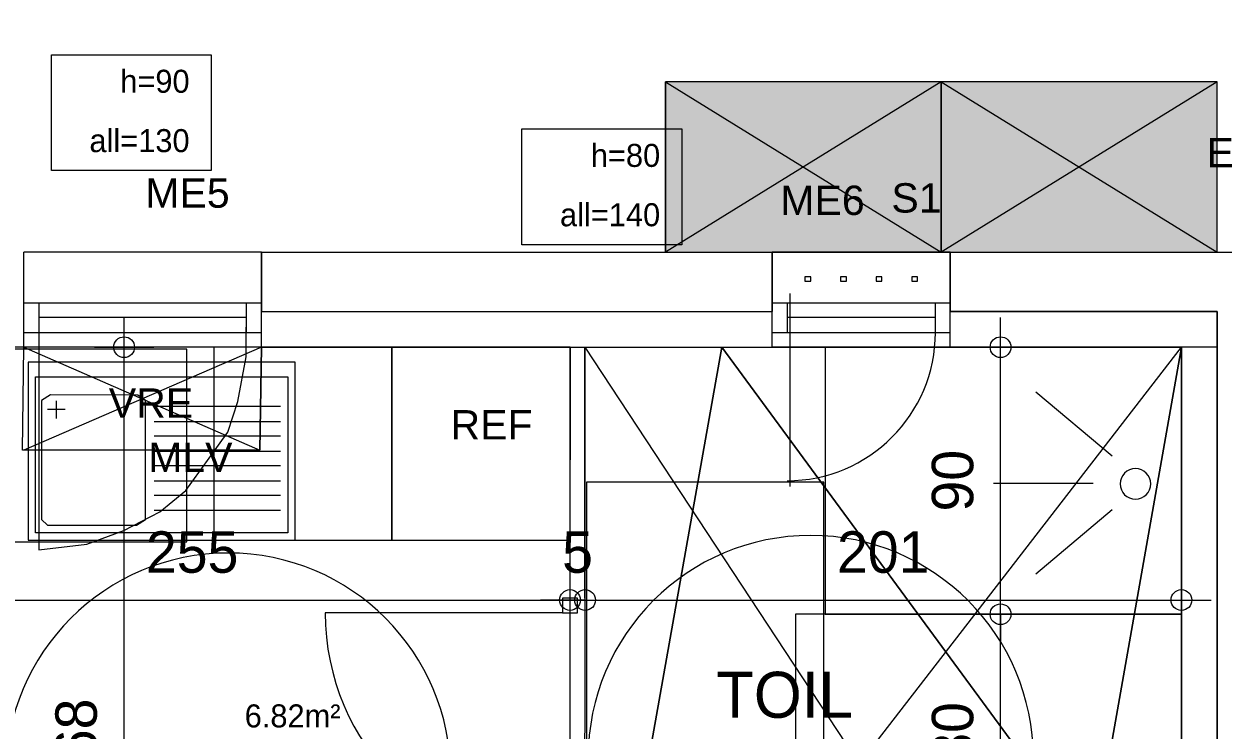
# Model space of a CAD drawing. Header units: metres. Extents: x -30.4 to 29.6, y -50.6 to 0.4.
# Drawn here: x -20.059 to -16.015, y -22.225 to -19.846 of the extents above; entities that cross this region are included whole.
import ezdxf
from ezdxf.enums import TextEntityAlignment as Align
from ezdxf.lldxf.tags import DXFTag

# ---------------------------------------------------------------- set-up
doc = ezdxf.new("R2010")
doc.units = ezdxf.units.M
doc.header["$MEASUREMENT"] = 0
for name, color, linetype in [('Calque commun', 7, 'Continuous'), ('Calque90', 7, 'Continuous'), ('Textes', 7, 'Continuous')]:
    doc.layers.add(name, color=color, linetype=linetype)
doc.styles.add('Arial4', font='arial.ttf', dxfattribs={"height": 0.098961})
doc.styles.add('Century Gothic', font='GOTHIC.TTF', dxfattribs={"height": 0.139636})
doc.styles.add('Century Gothic15', font='GOTHIC.TTF', dxfattribs={"height": 0.155151})
doc.styles.add('Century Gothic7', font='GOTHIC.TTF', dxfattribs={"height": 0.077575})
tags = doc.linetypes.add('DOT2', pattern=[0.125, 0, -0.125]).pattern_tags.tags
tags[6:7] = [DXFTag(74, 4), DXFTag(75, 0), DXFTag(340, '0'), DXFTag(46, 1.0), DXFTag(50, 0.0), DXFTag(44, 0.0), DXFTag(45, 0.0)]
tags[4:5] = [DXFTag(74, 4), DXFTag(75, 0), DXFTag(340, '0'), DXFTag(46, 1.0), DXFTag(50, 0.0), DXFTag(44, 0.0), DXFTag(45, 0.0)]
tags = doc.linetypes.add('HIDDEN', pattern=[0.375, 0.25, -0.125]).pattern_tags.tags
tags[6:7] = [DXFTag(74, 4), DXFTag(75, 0), DXFTag(340, '0'), DXFTag(46, 1.0), DXFTag(50, 0.0), DXFTag(44, 0.0), DXFTag(45, 0.0)]
tags[4:5] = [DXFTag(74, 4), DXFTag(75, 0), DXFTag(340, '0'), DXFTag(46, 1.0), DXFTag(50, 0.0), DXFTag(44, 0.0), DXFTag(45, 0.0)]
tags = doc.linetypes.add('HIDDEN2', pattern=[0.1875, 0.125, -0.0625]).pattern_tags.tags
tags[6:7] = [DXFTag(74, 4), DXFTag(75, 0), DXFTag(340, '0'), DXFTag(46, 1.0), DXFTag(50, 0.0), DXFTag(44, 0.0), DXFTag(45, 0.0)]
tags[4:5] = [DXFTag(74, 4), DXFTag(75, 0), DXFTag(340, '0'), DXFTag(46, 1.0), DXFTag(50, 0.0), DXFTag(44, 0.0), DXFTag(45, 0.0)]

# ---------------------------------------------------------------- blocks, each defined once
blk = doc.blocks.new('Block25442')
at = {"layer": 'Calque commun', "color": 7, "linetype": 'Continuous', "lineweight": 18}
for p, q in [((-16.0388, -20.6153), (-15.8388, -20.6153)), ((-16.0388, -20.8153), (-16.0388, -20.8153))]:
    blk.add_line(p, q, dxfattribs=at)
at = {"layer": 'Calque commun', "color": 7, "linetype": 'Continuous', "lineweight": 9}
blk.add_line((-16.0388, -20.9353), (-16.1588, -20.9353), dxfattribs=at)
blk = doc.blocks.new('Block25478')
at = {"layer": 'Calque commun', "color": 7, "linetype": 'Continuous', "lineweight": 9}
for p, q in [((-16.0388, -20.8153), (-16.0388, -29.4153)), ((-16.1588, -20.9353), (-16.1588, -29.2952))]:
    blk.add_line(p, q, dxfattribs=at)
blk = doc.blocks.new('Block29659')
at = {"layer": 'Calque commun', "color": 7, "linetype": 'Continuous', "lineweight": 18}
for p, q in [((-19.2588, -20.6153), (-17.5378, -20.6153)), ((-16.9378, -20.6153), (-15.8388, -20.6153))]:
    blk.add_line(p, q, dxfattribs=at)
at = {"layer": 'Calque commun', "color": 7, "linetype": 'Continuous', "lineweight": 9}
for p, q in [((-19.2588, -20.8153), (-17.5378, -20.8153)), ((-16.9378, -20.8153), (-16.0388, -20.8153)), ((-19.2588, -20.9353), (-17.5378, -20.9353)), ((-16.9378, -20.9353), (-16.1588, -20.9353))]:
    blk.add_line(p, q, dxfattribs=at)
blk = doc.blocks.new('@PRES_1_$$_1-7')
at = {"layer": 'Calque commun', "color": 5, "linetype": 'Continuous', "lineweight": 9}
for p, q in [((0, 0.32), (0.8, 0.32)), ((0.8, 0.15), (0, 0.15)), ((0.05, 0.05), (0.05, 0.15)), ((0.75, 0.15), (0.75, 0.05)), ((0.05, 0.1), (0.75, 0.1)), ((0.8, 0.05), (0, 0.05)), ((0, 0), (0.8, 0))]:
    blk.add_line(p, q, dxfattribs=at)
blk = doc.blocks.new('@PRES_1_$$_1-8')
at = {"layer": 'Calque commun', "color": 7, "linetype": 'Continuous', "lineweight": 9}
blk.add_line((0, 0), (0, 0.32), dxfattribs=at)
blk = doc.blocks.new('@PRES_1_$$_1-9')
at = {"layer": 'Calque commun', "color": 7, "linetype": 'Continuous', "lineweight": 9}
blk.add_line((0, 0), (0, 0.32), dxfattribs=at)
blk = doc.blocks.new('INTER_2D_COMB3')
at = {"layer": 'Calque commun', "color": 0, "linetype": 'ByBlock', "lineweight": -2}
for name in ['@PRES_1_$$_1-7', '@PRES_1_$$_1-8']:
    blk.add_blockref(name, (0, 0), dxfattribs=at)
at = {"layer": 'Calque commun', "color": 0, "linetype": 'ByBlock', "lineweight": -2, "extrusion": (0, 0, -1), "xscale": -1, "yscale": -1, "zscale": -1, "rotation": -180}
blk.add_blockref('@PRES_1_$$_1-9', (-0.8, 0), dxfattribs=at)
blk = doc.blocks.new('PLACED_COMB3')
at = {"layer": 'Calque commun', "color": 0, "linetype": 'ByBlock', "lineweight": -2}
blk.add_blockref('INTER_2D_COMB3', (0, 0), dxfattribs=at)
blk = doc.blocks.new('@PRES_1_$$_1-13')
at = {"layer": 'Calque commun', "color": 5, "linetype": 'Continuous', "lineweight": 9}
for p, q in [((0, 0.32), (0.6, 0.32)), ((0.6, 0.15), (0, 0.15)), ((0.05, 0.05), (0.05, 0.15)), ((0.55, 0.15), (0.55, 0.05)), ((0.05, 0.1), (0.55, 0.1)), ((0.6, 0.05), (0, 0.05)), ((0, 0), (0.6, 0))]:
    blk.add_line(p, q, dxfattribs=at)
blk = doc.blocks.new('@PRES_1_$$_1-14')
at = {"layer": 'Calque commun', "color": 7, "linetype": 'Continuous', "lineweight": 9}
blk.add_line((0, 0), (0, 0.32), dxfattribs=at)
blk = doc.blocks.new('@PRES_1_$$_1-15')
at = {"layer": 'Calque commun', "color": 7, "linetype": 'Continuous', "lineweight": 9}
blk.add_line((0, 0), (0, 0.32), dxfattribs=at)
blk = doc.blocks.new('INTER_2D_COMB5')
at = {"layer": 'Calque commun', "color": 0, "linetype": 'ByBlock', "lineweight": -2}
for name in ['@PRES_1_$$_1-13', '@PRES_1_$$_1-14']:
    blk.add_blockref(name, (0, 0), dxfattribs=at)
at = {"layer": 'Calque commun', "color": 0, "linetype": 'ByBlock', "lineweight": -2, "extrusion": (0, 0, -1), "xscale": -1, "yscale": -1, "zscale": -1, "rotation": -180}
blk.add_blockref('@PRES_1_$$_1-15', (-0.6, 0), dxfattribs=at)
blk = doc.blocks.new('PLACED_COMB5')
at = {"layer": 'Calque commun', "color": 0, "linetype": 'ByBlock', "lineweight": -2}
blk.add_blockref('INTER_2D_COMB5', (0, 0), dxfattribs=at)
blk = doc.blocks.new('@PRES_1_$$_1-109')
at = {"layer": 'Calque commun', "color": 5, "linetype": 'Continuous', "lineweight": 9}
blk.add_line((0.05, 0.05), (0.05, 0.85), dxfattribs=at)
at = {"layer": 'Calque commun', "color": 5, "linetype": 'Continuous', "lineweight": 9, "extrusion": (0, 0, -1)}
blk.add_arc((-0.05, 0.05), 0.8, 90, 180, dxfattribs=at)
at = {"layer": 'Calque commun', "color": 5, "linetype": 'Continuous', "lineweight": 9}
mesh = blk.add_polyface(dxfattribs=at)
corners = [(0, 0), (0, 0.05), (0.05, 0.05), (0.05, 0)]
mesh.append_faces([[corners[k] for k in face] for face in [(0, 1, 2, 3)]], dxfattribs={"color": 5})
mesh = blk.add_polyface(dxfattribs=at)
corners = [(0.85, 0), (0.85, 0.05), (0.9, 0.05), (0.9, 0)]
mesh.append_faces([[corners[k] for k in face] for face in [(0, 1, 2, 3)]], dxfattribs={"color": 5})
blk = doc.blocks.new('@PRES_1_$$_1-110')
at = {"layer": 'Calque commun', "color": 0, "linetype": 'ByBlock', "lineweight": -2}
blk.add_line((0, 0), (0, 0.05), dxfattribs=at)
blk = doc.blocks.new('@PRES_1_$$_1-111')
at = {"layer": 'Calque commun', "color": 0, "linetype": 'ByBlock', "lineweight": -2}
blk.add_line((0, 0), (0, 0.05), dxfattribs=at)
blk = doc.blocks.new('INTER_2D_COMB37')
at = {"layer": 'Calque commun', "color": 0, "linetype": 'ByBlock', "lineweight": -2}
blk.add_blockref('@PRES_1_$$_1-109', (0, 0), dxfattribs=at)
at = {"layer": 'Calque commun', "color": 15, "linetype": 'Continuous', "lineweight": 18}
blk.add_blockref('@PRES_1_$$_1-110', (0, 0), dxfattribs=at)
at = {"layer": 'Calque commun', "color": 15, "linetype": 'Continuous', "lineweight": 18, "extrusion": (0, 0, -1), "xscale": -1, "yscale": -1, "zscale": -1, "rotation": -180}
blk.add_blockref('@PRES_1_$$_1-111', (-0.9, 0), dxfattribs=at)
blk = doc.blocks.new('PLACED_COMB37')
at = {"layer": 'Calque commun', "color": 0, "linetype": 'ByBlock', "lineweight": -2}
blk.add_blockref('INTER_2D_COMB37', (0, 0), dxfattribs=at)
blk = doc.blocks.new('_15')
at = {"layer": 'Calque90', "color": 6, "linetype": 'ByBlock', "lineweight": 9}
for p, q in [((0.9, 0.6), (0, 0.6)), ((0, 0.6), (0, 0)), ((0.9, 0), (0.9, 0.6)), ((0.025, 0.025), (0.025, 0.55)), ((0.025, 0.55), (0.875, 0.55)), ((0.875, 0.55), (0.875, 0.025)), ((0.075, 0.49), (0.045, 0.47)), ((0.37, 0.4888), (0.075, 0.49)), ((0.395, 0.47), (0.37, 0.4888)), ((0.045, 0.47), (0.045, 0.07)), ((0.095, 0.4099), (0.095, 0.4699)), ((0.395, 0.07), (0.395, 0.47)), ((0.85, 0.45), (0.425, 0.45)), ((0.125, 0.4398), (0.065, 0.44)), ((0.425, 0.4), (0.85, 0.4)), ((0.85, 0.35), (0.425, 0.35)), ((0.425, 0.3), (0.85, 0.3)), ((0.85, 0.25), (0.425, 0.25)), ((0.425, 0.2), (0.85, 0.2)), ((0.85, 0.15), (0.425, 0.15)), ((0.85, 0.1), (0.425, 0.1)), ((0.045, 0.07), (0.065, 0.05)), ((0.045, 0.07), (0.065, 0.05)), ((0.065, 0.05), (0.365, 0.05)), ((0.365, 0.05), (0.395, 0.07)), ((0, 0), (0.9, 0)), ((0.875, 0.025), (0.025, 0.025))]:
    blk.add_line(p, q, dxfattribs=at)
blk = doc.blocks.new('douche90x120')
at = {"layer": 'Calque commun', "color": 7, "linetype": 'Continuous', "lineweight": 9}
for p, q in [((-0.491, -0.1501), (-0.2333, -0.3664)), ((-0.6334, -0.4582), (-0.2969, -0.4582)), ((-0.491, -0.7635), (-0.2333, -0.5472))]:
    blk.add_line(p, q, dxfattribs=at)
blk.add_arc((-0.1549, -0.4608), 0.0514, 90, 89.9994, dxfattribs=at)
mesh = blk.add_polyface(dxfattribs=at)
corners = [(-1.2, -0.9), (0, -0.9), (0, 0), (-1.2, 0)]
mesh.append_faces([[corners[k] for k in face] for face in [(0, 1, 2, 3)]], dxfattribs={"color": 7})
blk = doc.blocks.new('80x130')
at = {"layer": 'Calque commun', "color": 7, "linetype": 'HIDDEN', "lineweight": 9}
mesh = blk.add_polyface(dxfattribs=at)
corners = [(0, 0), (0, 1.3), (0.8, 1.3), (0.8, 0)]
mesh.append_faces([[corners[k] for k in face] for face in [(0, 1, 2, 3)]], dxfattribs={"color": 7})
blk = doc.blocks.new('XMODULE1PG24')
at = {"layer": 'Calque commun', "color": 5, "linetype": 'Continuous', "lineweight": 9}
blk.add_arc((0, 0), 0.5, 0, 359.99941, dxfattribs=at)
blk = doc.blocks.new('DimLine53444')
at = {"layer": 'Calque commun', "color": 5, "linetype": 'Continuous', "lineweight": 9}
for p, q in [((9.3189, -15.9912), (9.3189, -15.8912)), ((9.2189, -15.9912), (9.4189, -15.9912)), ((9.3189, -18.6713), (9.3189, -15.9912))]:
    blk.add_line(p, q, dxfattribs=at)
at = {"layer": 'Calque commun', "color": 5, "linetype": 'Continuous', "lineweight": 9, "extrusion": (0, 0, -1), "xscale": 0.07000000029802322, "yscale": 0.07000000029802322, "zscale": 0.07000000029802322, "rotation": 90}
blk.add_blockref('XMODULE1PG24', (-9.3189, -15.9912), dxfattribs=at)
at = {"layer": 'Calque commun', "color": 5, "linetype": 'Continuous', "lineweight": 9, "style": 'Century Gothic'}
blk.add_text('268', height=0.13964, rotation=90, dxfattribs=at).set_placement((9.2689, -17.3312), align=Align.BOTTOM_CENTER)
blk = doc.blocks.new('XMODULE1PG25')
at = {"layer": 'Calque commun', "color": 5, "linetype": 'Continuous', "lineweight": 9}
blk.add_arc((0, 0), 0.5, 0, 359.99941, dxfattribs=at)
blk = doc.blocks.new('XMODULE1PG26')
at = {"layer": 'Calque commun', "color": 5, "linetype": 'Continuous', "lineweight": 9}
blk.add_arc((0, 0), 0.5, 0, 359.99941, dxfattribs=at)
blk = doc.blocks.new('DimLine53452')
at = {"layer": 'Calque commun', "color": 5, "linetype": 'Continuous', "lineweight": 9}
for p, q in [((10.8722, -16.9433), (10.8722, -16.7433)), ((12.8815, -16.9433), (12.8815, -16.7433)), ((10.8722, -16.8433), (10.7722, -16.8433)), ((10.8722, -16.8433), (12.8815, -16.8433)), ((12.8815, -16.8433), (12.9815, -16.8433))]:
    blk.add_line(p, q, dxfattribs=at)
at = {"layer": 'Calque commun', "color": 5, "linetype": 'Continuous', "lineweight": 9, "extrusion": (0, 0, -1), "xscale": 0.07000000029802322, "yscale": 0.07000000029802322, "zscale": 0.07000000029802322}
for name, p in [('XMODULE1PG25', (-10.8722, -16.8433)), ('XMODULE1PG26', (-12.8815, -16.8433))]:
    blk.add_blockref(name, p, dxfattribs=at)
at = {"layer": 'Calque commun', "color": 5, "linetype": 'Continuous', "lineweight": 9, "style": 'Century Gothic'}
blk.add_text('201', height=0.13964, dxfattribs=at).set_placement((11.8769, -16.7933), align=Align.BOTTOM_CENTER)
blk = doc.blocks.new('XMODULE1PG27')
at = {"layer": 'Calque commun', "color": 5, "linetype": 'Continuous', "lineweight": 9}
blk.add_arc((0, 0), 0.5, 0, 359.99941, dxfattribs=at)
blk = doc.blocks.new('XMODULE1PG28')
at = {"layer": 'Calque commun', "color": 5, "linetype": 'Continuous', "lineweight": 9}
blk.add_arc((0, 0), 0.5, 0, 359.99941, dxfattribs=at)
blk = doc.blocks.new('DimLine53460')
at = {"layer": 'Calque commun', "color": 5, "linetype": 'Continuous', "lineweight": 9}
for p, q in [((10.8215, -16.9433), (10.8215, -16.7433)), ((10.8722, -16.9433), (10.8722, -16.7433)), ((10.8215, -16.8433), (10.7215, -16.8433)), ((10.8215, -16.8433), (10.8722, -16.8433)), ((10.8722, -16.8433), (10.9722, -16.8433))]:
    blk.add_line(p, q, dxfattribs=at)
at = {"layer": 'Calque commun', "color": 5, "linetype": 'Continuous', "lineweight": 9, "extrusion": (0, 0, -1), "xscale": 0.07000000029802322, "yscale": 0.07000000029802322, "zscale": 0.07000000029802322}
for name, p in [('XMODULE1PG27', (-10.8215, -16.8433)), ('XMODULE1PG28', (-10.8722, -16.8433))]:
    blk.add_blockref(name, p, dxfattribs=at)
at = {"layer": 'Calque commun', "color": 5, "linetype": 'Continuous', "lineweight": 9, "style": 'Century Gothic'}
blk.add_text('5', height=0.1396, dxfattribs=at).set_placement((10.8469, -16.7933), align=Align.BOTTOM_CENTER)
blk = doc.blocks.new('XMODULE1PG29')
at = {"layer": 'Calque commun', "color": 5, "linetype": 'Continuous', "lineweight": 9}
blk.add_arc((0, 0), 0.5, 0, 359.99941, dxfattribs=at)
blk = doc.blocks.new('XMODULE1PG30')
at = {"layer": 'Calque commun', "color": 5, "linetype": 'Continuous', "lineweight": 9}
blk.add_arc((0, 0), 0.5, 0, 359.99941, dxfattribs=at)
blk = doc.blocks.new('DimLine53468')
at = {"layer": 'Calque commun', "color": 5, "linetype": 'Continuous', "lineweight": 9}
for p, q in [((8.2748, -16.9433), (8.2748, -16.7433)), ((10.8215, -16.9433), (10.8215, -16.7433)), ((8.2748, -16.8433), (8.1748, -16.8433)), ((8.2748, -16.8433), (10.8215, -16.8433)), ((10.8215, -16.8433), (10.9215, -16.8433))]:
    blk.add_line(p, q, dxfattribs=at)
at = {"layer": 'Calque commun', "color": 5, "linetype": 'Continuous', "lineweight": 9, "extrusion": (0, 0, -1), "xscale": 0.07000000029802322, "yscale": 0.07000000029802322, "zscale": 0.07000000029802322}
for name, p in [('XMODULE1PG29', (-8.2748, -16.8433)), ('XMODULE1PG30', (-10.8215, -16.8433))]:
    blk.add_blockref(name, p, dxfattribs=at)
at = {"layer": 'Calque commun', "color": 5, "linetype": 'Continuous', "lineweight": 9, "style": 'Century Gothic'}
blk.add_text('255', height=0.13964, dxfattribs=at).set_placement((9.5482, -16.7933), align=Align.BOTTOM_CENTER)
blk = doc.blocks.new('XMODULE1PG35')
at = {"layer": 'Calque commun', "color": 5, "linetype": 'Continuous', "lineweight": 9}
blk.add_arc((0, 0), 0.5, 0, 359.99941, dxfattribs=at)
blk = doc.blocks.new('XMODULE1PG36')
at = {"layer": 'Calque commun', "color": 5, "linetype": 'Continuous', "lineweight": 9}
blk.add_arc((0, 0), 0.5, 0, 359.99941, dxfattribs=at)
blk = doc.blocks.new('DimLine53492')
at = {"layer": 'Calque commun', "color": 5, "linetype": 'Continuous', "lineweight": 9}
for p, q in [((12.272, -16.8912), (12.272, -16.7912)), ((12.372, -16.8912), (12.172, -16.8912)), ((12.272, -17.6912), (12.272, -16.8912)), ((12.372, -17.6912), (12.172, -17.6912)), ((12.272, -17.6912), (12.272, -17.7912))]:
    blk.add_line(p, q, dxfattribs=at)
at = {"layer": 'Calque commun', "color": 5, "linetype": 'Continuous', "lineweight": 9, "extrusion": (0, 0, -1), "xscale": 0.07000000029802322, "yscale": 0.07000000029802322, "zscale": 0.07000000029802322, "rotation": 90}
for name, p in [('XMODULE1PG36', (-12.272, -16.8912)), ('XMODULE1PG35', (-12.272, -17.6912))]:
    blk.add_blockref(name, p, dxfattribs=at)
at = {"layer": 'Calque commun', "color": 5, "linetype": 'Continuous', "lineweight": 9, "style": 'Century Gothic'}
blk.add_text('80', height=0.13964, rotation=90, dxfattribs=at).set_placement((12.222, -17.2912), align=Align.BOTTOM_CENTER)
blk = doc.blocks.new('XMODULE1PG37')
at = {"layer": 'Calque commun', "color": 5, "linetype": 'Continuous', "lineweight": 9}
blk.add_arc((0, 0), 0.5, 0, 359.99941, dxfattribs=at)
blk = doc.blocks.new('XMODULE1PG38')
at = {"layer": 'Calque commun', "color": 5, "linetype": 'Continuous', "lineweight": 9}
blk.add_arc((0, 0), 0.5, 0, 359.99941, dxfattribs=at)
blk = doc.blocks.new('DimLine53500')
at = {"layer": 'Calque commun', "color": 5, "linetype": 'Continuous', "lineweight": 9}
for p, q in [((12.272, -15.9912), (12.272, -15.8912)), ((12.372, -15.9912), (12.172, -15.9912)), ((12.272, -16.8912), (12.272, -15.9912)), ((12.372, -16.8912), (12.172, -16.8912)), ((12.272, -16.8912), (12.272, -16.9912))]:
    blk.add_line(p, q, dxfattribs=at)
at = {"layer": 'Calque commun', "color": 5, "linetype": 'Continuous', "lineweight": 9, "extrusion": (0, 0, -1), "xscale": 0.07000000029802322, "yscale": 0.07000000029802322, "zscale": 0.07000000029802322, "rotation": 90}
for name, p in [('XMODULE1PG38', (-12.272, -15.9912)), ('XMODULE1PG37', (-12.272, -16.8912))]:
    blk.add_blockref(name, p, dxfattribs=at)
at = {"layer": 'Calque commun', "color": 5, "linetype": 'Continuous', "lineweight": 9, "style": 'Century Gothic'}
blk.add_text('90', height=0.13964, rotation=90, dxfattribs=at).set_placement((12.222, -16.4412), align=Align.BOTTOM_CENTER)
blk = doc.blocks.new('60x65')
at = {"layer": 'Calque commun', "color": 7, "linetype": 'HIDDEN', "lineweight": 9}
mesh = blk.add_polyface(dxfattribs=at)
corners = [(0, 0.6), (0.65, 0.6), (0.65, 0), (0, 0)]
mesh.append_faces([[corners[k] for k in face] for face in [(0, 1, 2, 3)]], dxfattribs={"color": 7})
blk = doc.blocks.new('XMODULE1PG73')
at = {"layer": 'Calque commun', "color": 15, "linetype": 'Continuous', "lineweight": 18}
for p, q in [((10.8215, -15.9912), (10.8715, -15.9912)), ((10.8215, -16.8365), (10.8215, -15.9912)), ((10.8715, -16.8365), (10.8715, -15.9912))]:
    blk.add_line(p, q, dxfattribs=at)
at = {"layer": 'Calque commun', "color": 7, "linetype": 'Continuous', "lineweight": 9}
blk.add_line((10.8215, -15.9912), (10.8215, -16.3712), dxfattribs=at)
at = {"layer": 'Calque commun', "color": 9, "linetype": 'HIDDEN2', "lineweight": 9}
for p, q in [((10.8715, -18.5912), (12.8815, -15.9912)), ((10.8715, -15.9912), (12.5815, -18.5893))]:
    blk.add_line(p, q, dxfattribs=at)
at = {"layer": 'Calque commun', "color": 7, "linetype": 'HIDDEN', "lineweight": 9}
for centre in [(11.6324, -17.3757), (9.6696, -17.4349)]:
    blk.add_arc(centre, 0.75, 270, 269.9994, dxfattribs=at)
at = {"layer": 'Calque commun', "color": 5, "linetype": 'Continuous', "lineweight": 9}
for name in ['DimLine53444', 'DimLine53500', 'DimLine53468', 'DimLine53460', 'DimLine53452', 'DimLine53492']:
    blk.add_blockref(name, (0, 0), dxfattribs=at)
at = {"layer": 'Calque commun', "color": 0, "linetype": 'ByBlock', "lineweight": -2, "extrusion": (0, 0, -1), "xscale": -1, "yscale": -1, "zscale": -1}
for name, p, rotation in [('60x65', (-8.9307, -16.6475), -90), ('60x65', (-9.6215, -16.6412), -90), ('60x65', (-10.2215, -16.6412), -90), ('PLACED_COMB37', (-10.8465, -16.8365), 90.00000000000001)]:
    blk.add_blockref(name, p, dxfattribs=dict(at, rotation=rotation))
at = {"layer": 'Calque commun', "color": 0, "linetype": 'ByBlock', "lineweight": -2, "xscale": -1, "yscale": -1, "zscale": -1, "rotation": -180}
blk.add_blockref('douche90x120', (12.8815, -15.9912), dxfattribs=at)
at = {"layer": 'Calque commun', "color": 0, "linetype": 'DOT2', "lineweight": -2, "xscale": -1, "yscale": -1, "zscale": -1, "rotation": -180}
blk.add_blockref('_15', (8.9957, -16.6414), dxfattribs=at)
at = {"layer": 'Calque commun', "color": 0, "linetype": 'ByBlock', "lineweight": -2, "extrusion": (0, 0, -1)}
blk.add_blockref('80x130', (-11.6767, -17.746), dxfattribs=at)
at = {"layer": 'Calque commun', "color": 0, "linetype": 'ByBlock', "lineweight": -2, "extrusion": (0, 0, -1), "rotation": 90}
blk.add_blockref('80x130', (-11.5815, -17.6912), dxfattribs=at)
at = {"layer": 'Calque commun', "color": 9, "linetype": 'ByBlock', "lineweight": -2, "style": 'Century Gothic7'}
blk.add_text('6.82m²', height=0.07758, dxfattribs=at).set_placement((9.7252, -17.195), align=Align.TOP_LEFT)
at = {"layer": 'Textes', "color": 5, "linetype": 'ByBlock', "lineweight": -2, "style": 'Arial4'}
for s, p in [('REF', (10.6952, -16.332)), ('MLV', (9.6842, -16.4414))]:
    blk.add_text(s, height=0.09896, dxfattribs=at).set_placement(p, align=Align.BOTTOM_RIGHT)
at = {"layer": 'Textes', "color": 5, "linetype": 'ByBlock', "lineweight": -2, "style": 'Century Gothic15'}
blk.add_text('TOIL', height=0.15515, dxfattribs=at).set_placement((11.3141, -17.0851), align=Align.TOP_LEFT)
at = {"layer": 'Calque commun', "color": 9, "linetype": 'Continuous', "lineweight": 9}
mesh = blk.add_polyface(dxfattribs=at)
corners = [(10.8215, -18.6712), (10.8215, -15.9912), (8.2716, -15.9912), (8.2816, -18.6712)]
mesh.append_faces([[corners[k] for k in face] for face in [(0, 1, 2, 3)]], dxfattribs={"color": 9})
mesh = blk.add_polyface(dxfattribs=at)
corners = [(12.8815, -15.9912), (12.8815, -17.6912), (12.5815, -17.6912), (10.8715, -18.5912), (11.3326, -15.9912), (12.5815, -18.5893), (10.8726, -15.9912)]
mesh.append_faces([[corners[k] for k in face] for face in [(3, 2, 5)]], dxfattribs={"vtx0": -1, "color": 9})
mesh.append_faces([[corners[k] for k in face] for face in [(0, 2, 4)]], dxfattribs={"vtx0": -1, "vtx1": -1, "color": 9})
mesh.append_faces([[corners[k] for k in face] for face in [(3, 4, 2)]], dxfattribs={"vtx0": -1, "vtx1": -1, "vtx2": -1, "color": 9})
mesh.append_faces([[corners[k] for k in face] for face in [(6, 4, 3)]], dxfattribs={"vtx1": -1, "color": 9})
mesh.append_faces([[corners[k] for k in face] for face in [(0, 1, 2)]], dxfattribs={"vtx2": -1, "color": 9})
mesh = blk.add_polyface(dxfattribs=at)
corners = [(8.2215, -16.2714), (8.2215, -18.6712), (6.9215, -16.2714), (7.2216, -19.6158), (6.8815, -24.3512), (6.8815, -19.6158), (10.5815, -20.5513), (7.2216, -19.0635), (10.8615, -20.6013), (12.8815, -24.3512), (10.8615, -19.5712), (10.5815, -19.6512), (11.7015, -18.6712), (11.7015, -19.5712), (12.8815, -20.6013), (10.8615, -20.5513), (10.8615, -19.6512), (6.9215, -19.0635)]
mesh.append_faces([[corners[k] for k in face] for face in [(3, 4, 5)]], dxfattribs={"vtx0": -1, "color": 9})
mesh.append_faces([[corners[k] for k in face] for face in [(4, 6, 9)]], dxfattribs={"vtx0": -1, "vtx1": -1, "color": 9})
mesh.append_faces([[corners[k] for k in face] for face in [(3, 1, 6), (6, 8, 9), (10, 11, 12), (1, 7, 2), (3, 6, 4)]], dxfattribs={"vtx0": -1, "vtx1": -1, "vtx2": -1, "color": 9})
mesh.append_faces([[corners[k] for k in face] for face in [(1, 11, 6)]], dxfattribs={"vtx0": -1, "vtx2": -1, "color": 9})
mesh.append_faces([[corners[k] for k in face] for face in [(0, 1, 2), (13, 10, 12)]], dxfattribs={"vtx1": -1, "color": 9})
mesh.append_faces([[corners[k] for k in face] for face in [(3, 7, 1), (1, 12, 11)]], dxfattribs={"vtx1": -1, "vtx2": -1, "color": 9})
mesh.append_faces([[corners[k] for k in face] for face in [(8, 14, 9), (6, 15, 8), (10, 16, 11), (7, 17, 2)]], dxfattribs={"vtx2": -1, "color": 9})

msp = doc.modelspace()

# ---------------------------------------------------------------- linework, layer by layer
at = {"layer": 'Calque commun', "color": 12, "linetype": 'Continuous', "lineweight": 18}
for p, q in [((-19.2588, -20.6153), (-19.2588, -20.8153)), ((-19.2588, -20.8153), (-17.5378, -20.8157)), ((-17.5378, -20.8157), (-17.5378, -20.8155)), ((-16.9378, -20.8153), (-16.9378, -20.815)), ((-16.0388, -20.8155), (-16.9378, -20.8153)), ((-16.0388, -21.5318), (-16.0388, -20.8155)), ((-16.0388, -21.5318), (-16.0388, -21.5318)), ((-16.0388, -29.4155), (-16.0388, -22.1318)), ((-16.0388, -22.1318), (-16.0388, -22.1318))]:
    msp.add_line(p, q, dxfattribs=at)
at = {"layer": 'Calque commun', "color": 7, "linetype": 'Continuous', "lineweight": 18}
for p, q in [((-17.5378, -20.6153), (-17.5378, -20.8155)), ((-16.9378, -20.8153), (-16.9378, -20.6153)), ((-16.9378, -20.6153), (-16.9378, -20.8153)), ((-16.9378, -20.8153), (-16.9378, -20.8153)), ((-16.0388, -22.1318), (-16.0388, -20.8155))]:
    msp.add_line(p, q, dxfattribs=at)
at = {"layer": 'Calque commun', "color": 7, "linetype": 'HIDDEN2', "lineweight": 9}
msp.add_line((-17.4789, -20.7548), (-17.4789, -21.4048), dxfattribs=at)
at = {"layer": 'Calque commun', "color": 7, "linetype": 'Continuous', "lineweight": 9}
msp.add_line((-17.3288, -20.9353), (-16.1588, -20.9353), dxfattribs=at)
at = {"layer": 'Calque commun', "color": 7, "linetype": 'HIDDEN', "lineweight": 9, "flags": 128}
for points in [[(-16.9683, -20.0412), (-17.8978, -20.0412), (-17.8978, -20.6153), (-16.9683, -20.6153), (-16.9683, -20.0412), (-17.8978, -20.6153), (-17.8978, -20.0412), (-16.9683, -20.6153)], [(-16.0388, -20.0412), (-16.9683, -20.0412), (-16.9683, -20.6153), (-16.0388, -20.6153), (-16.0388, -20.0412), (-16.9683, -20.6153), (-16.9683, -20.0412), (-16.0388, -20.6153)]]:
    msp.add_lwpolyline(points, dxfattribs=at)
at = {"layer": 'Calque commun', "color": 7, "linetype": 'HIDDEN2', "lineweight": 9, "flags": 128}
msp.add_lwpolyline([(-20.0088, -20.8681), (-20.0088, -21.6181), (-19.8472, -21.5985), (-19.7227, -21.5526), (-19.6015, -21.4904), (-19.5131, -21.4183), (-19.441, -21.3168), (-19.3722, -21.2218), (-19.338, -21.1181), (-19.3106, -20.9681), (-19.3106, -20.8681)], dxfattribs=at)
at = {"layer": 'Calque commun', "color": 21, "linetype": 'HIDDEN2', "lineweight": 9, "flags": 128}
msp.add_lwpolyline([(-19.2588, -20.9353), (-19.2638, -21.2828), (-20.0638, -21.2828), (-20.0588, -20.9353), (-19.2638, -21.2828), (-19.2588, -20.9353), (-20.0588, -21.2828)], dxfattribs=at)
at = {"layer": 'Calque commun', "color": 7, "linetype": 'HIDDEN2', "lineweight": 9}
msp.add_arc((-17.4878, -20.8853), 0.5, 270, 0, dxfattribs=at)
at = {"layer": 'Calque commun', "color": 43, "linetype": 'HIDDEN', "lineweight": 9}
for points in [[(-16.9683, -20.6153), (-16.9699, -20.0412), (-17.8978, -20.6153), (-17.8978, -20.0412)], [(-16.0388, -20.6153), (-16.0404, -20.0412), (-16.9683, -20.6153), (-16.9683, -20.0412)]]:
    msp.add_trace(points, dxfattribs=at)

# ---------------------------------------------------------------- block references
at = {"layer": 'Calque commun', "color": 0, "linetype": 'ByBlock', "lineweight": -2}
for name, p in [('Block29659', (0, 0)), ('Block25442', (0, 0)), ('Block25478', (0, 0)), ('XMODULE1PG73', (-29.0404, -4.944))]:
    msp.add_blockref(name, p, dxfattribs=at)
at = {"layer": 'Calque commun', "color": 0, "linetype": 'ByBlock', "lineweight": -2, "extrusion": (0, 0, -1), "xscale": -1, "yscale": -1, "zscale": -1, "rotation": -180}
for name, p in [('PLACED_COMB3', (19.2588, -20.9353)), ('PLACED_COMB5', (16.9378, -20.9353))]:
    msp.add_blockref(name, p, dxfattribs=at)

# ---------------------------------------------------------------- texts
at = {"layer": 'Calque commun', "color": 5, "linetype": 'ByBlock', "lineweight": -2, "char_height": 0.07758, "attachment_point": 3, "line_spacing_factor": 1.546883, "style": 'Century Gothic7'}
for s, insert in [('h=90\\Pall=130', (-19.5008, -20.0003)), ('h=80\\Pall=140', (-17.9152, -20.2501))]:
    msp.add_mtext(s, dxfattribs=dict(at, insert=insert))
at = {"layer": 'Textes', "color": 5, "linetype": 'ByBlock', "lineweight": -2, "style": 'Arial4'}
for s, p in [('EP', (-16.074, -20.3591)), ('ME6', (-17.5104, -20.5194)), ('S1', (-17.1361, -20.5113))]:
    msp.add_text(s, height=0.09896, dxfattribs=at).set_placement(p, align=Align.BOTTOM_LEFT)
for s, p in [('ME5', (-19.3658, -20.495)), ('VRE', (-19.4888, -21.2028))]:
    msp.add_text(s, height=0.09896, dxfattribs=at).set_placement(p, align=Align.BOTTOM_RIGHT)

# ---------------------------------------------------------------- meshes
at = {"layer": 'Calque commun', "color": 7, "linetype": 'Continuous', "lineweight": 9}
mesh = msp.add_polyface(dxfattribs=at)
corners = [(29.6021, -8.6275), (-30.3979, -8.6275), (-30.3979, -50.6275), (29.6021, -50.6275)]
mesh.append_faces([[corners[k] for k in face] for face in [(0, 1, 2, 3)]], dxfattribs={"color": 7})
at = {"layer": 'Calque commun', "color": 11, "linetype": 'Continuous', "lineweight": 18}
mesh = msp.add_polyface(dxfattribs=at)
corners = [(-19.9666, -19.9495), (-19.4282, -19.9495), (-19.4282, -20.3402), (-19.9666, -20.3402)]
mesh.append_faces([[corners[k] for k in face] for face in [(0, 1, 2, 3)]], dxfattribs={"color": 11})
mesh = msp.add_polyface(dxfattribs=at)
corners = [(-18.381, -20.1993), (-17.8426, -20.1993), (-17.8426, -20.59), (-18.381, -20.59)]
mesh.append_faces([[corners[k] for k in face] for face in [(0, 1, 2, 3)]], dxfattribs={"color": 11})
at = {"layer": 'Calque commun', "color": 25, "linetype": 'Continuous', "lineweight": 18}
mesh = msp.add_polyface(dxfattribs=at)
corners = [(-17.4078, -20.6976), (-17.4278, -20.6976), (-17.4278, -20.7125), (-17.4078, -20.7125)]
mesh.append_faces([[corners[k] for k in face] for face in [(0, 1, 2, 3)]], dxfattribs={"color": 25})
mesh = msp.add_polyface(dxfattribs=at)
corners = [(-17.2878, -20.6976), (-17.3078, -20.6976), (-17.3078, -20.7125), (-17.2878, -20.7125)]
mesh.append_faces([[corners[k] for k in face] for face in [(0, 1, 2, 3)]], dxfattribs={"color": 25})
mesh = msp.add_polyface(dxfattribs=at)
corners = [(-17.1678, -20.6976), (-17.1878, -20.6976), (-17.1878, -20.7125), (-17.1678, -20.7125)]
mesh.append_faces([[corners[k] for k in face] for face in [(0, 1, 2, 3)]], dxfattribs={"color": 25})
mesh = msp.add_polyface(dxfattribs=at)
corners = [(-17.0478, -20.6976), (-17.0678, -20.6976), (-17.0678, -20.7125), (-17.0478, -20.7125)]
mesh.append_faces([[corners[k] for k in face] for face in [(0, 1, 2, 3)]], dxfattribs={"color": 25})

doc.saveas('drawing.dxf')
